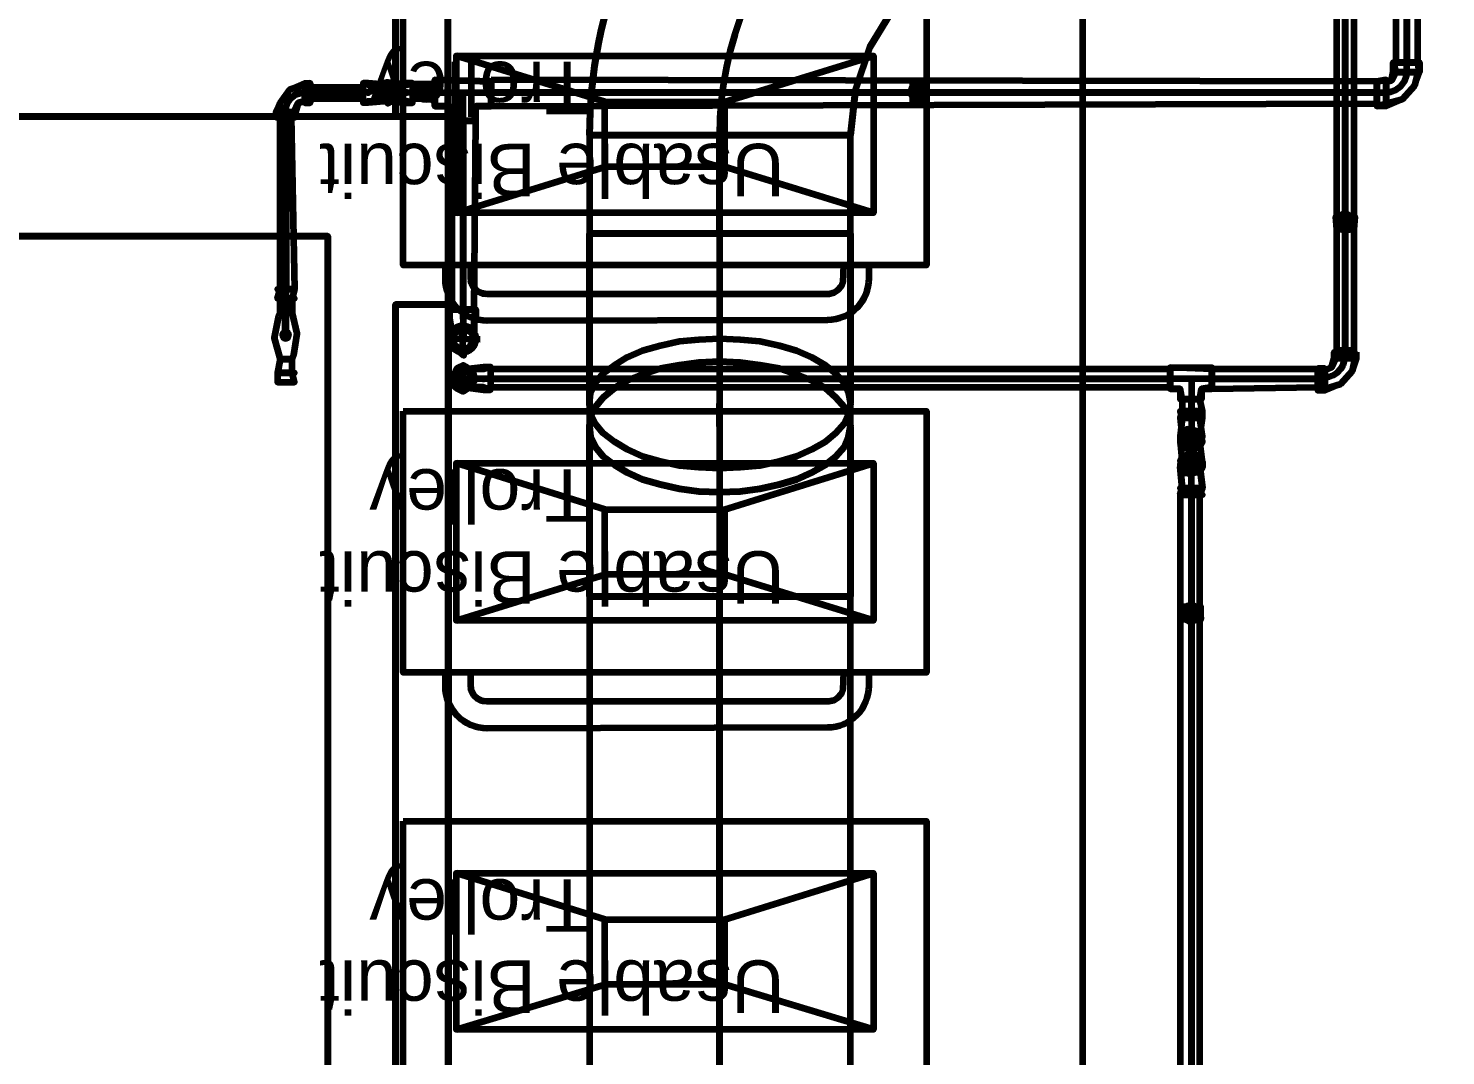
# Model space of a CAD drawing. Extents: x 0 to 1153, y 0 to 816.
# Drawn here: x 525.7 to 543.25, y 415.79 to 428.52 of the extents above; entities that cross this region are included whole.
import ezdxf

# ---------------------------------------------------------------- set-up
doc = ezdxf.new("R2010")
doc.units = 0
doc.header["$MEASUREMENT"] = 0
for name, color, linetype in [('Arch', 7, 'Continuous'), ('Hatch', 7, 'Continuous'), ('HVAC', 7, 'Continuous'), ('PIPE', 7, 'Continuous')]:
    doc.layers.add(name, color=color, linetype=linetype)
doc.styles.add('Arial', font='arial.ttf')

msp = doc.modelspace()

# ---------------------------------------------------------------- linework, layer by layer
at = {"layer": 'Arch', "color": 11, "linetype": 'Continuous', "lineweight": 211}
msp.add_line((538.755, 361.77), (538.755, 717.391), dxfattribs=at)
for points in [[(680.413, 571.108), (495.131, 571.108), (495.131, 427.429), (530.892, 427.429), (530.892, 390.377), (680.413, 390.377), (680.413, 438.446), (651.859, 438.446), (651.859, 484.897), (680.413, 484.897), (680.413, 571.108), (495.131, 571.108), (495.131, 427.429), (530.892, 427.429), (530.892, 390.377), (680.413, 390.377), (680.413, 438.446), (653.267, 438.446), (680.413, 438.446), (651.859, 438.446), (651.859, 484.897), (680.413, 484.897), (680.413, 571.108), (494.39, 571.108)], [(530.246, 436.615), (530.246, 427.429), (530.246, 436.615), (530.246, 437.261), (530.246, 436.615), (530.892, 436.615), (634.365, 436.615), (635.011, 436.615), (635.011, 437.261), (635.011, 436.615)], [(496.327, 427.429), (496.327, 425.947), (529.41, 425.947), (529.41, 391.276), (530.902, 391.276), (530.902, 425.947), (530.902, 390.377), (530.902, 425.947), (530.892, 427.429), (530.902, 427.429), (496.327, 427.429), (494.845, 427.429)], [(529.41, 425.947), (529.41, 392.25), (495.131, 392.25), (495.131, 425.947), (529.41, 425.947), (529.41, 392.25), (495.131, 392.25), (495.131, 425.947), (529.41, 425.947), (529.41, 390.313), (495.131, 390.313), (495.131, 425.947), (529.41, 425.947), (529.41, 390.313), (495.131, 390.313), (495.131, 425.947)], [(529.41, 390.377), (496.327, 390.377), (496.327, 425.947), (529.41, 425.947), (529.41, 390.377), (496.327, 390.377), (496.327, 425.947), (529.41, 425.947), (529.41, 390.377), (496.327, 390.377), (496.327, 425.947), (529.41, 425.947), (529.41, 390.377), (530.902, 390.377), (529.41, 390.377), (529.41, 425.947)], [(530.246, 425.101), (530.246, 388.885), (530.246, 425.101), (530.902, 425.101), (530.902, 388.885), (530.902, 425.101)]]:
    msp.add_lwpolyline(points, close=True, dxfattribs=at)
for points in [[(496.327, 483.701), (496.327, 427.429), (530.246, 427.429), (530.902, 427.429), (530.902, 425.947), (530.902, 427.429), (498.274, 427.429), (498.274, 425.947), (498.274, 391.245), (499.756, 391.245), (499.756, 425.947), (529.41, 425.947), (496.327, 425.947), (496.327, 427.429), (494.845, 427.429), (494.845, 388.885), (496.327, 388.885), (680.413, 388.885)], [(530.892, 427.429), (530.892, 436.615), (530.892, 427.429)]]:
    msp.add_lwpolyline(points, dxfattribs=at)
at = {"layer": 'Hatch', "color": 251, "linetype": 'Continuous', "lineweight": 211}
for p, q in [((530.998, 428.18), (536.162, 428.18)), ((534.321, 427.609), (534.321, 426.805)), ((536.162, 426.233), (530.998, 426.233)), ((530.998, 423.132), (536.162, 423.132)), ((534.321, 422.561), (534.321, 421.756)), ((536.162, 421.185), (530.998, 421.185)), ((530.998, 418.052), (536.162, 418.052)), ((534.321, 417.481), (534.321, 416.676)), ((536.162, 416.116), (530.998, 416.116))]:
    msp.add_line(p, q, dxfattribs=at)
for points in [[(530.341, 428.826), (536.818, 428.826), (536.818, 425.588), (530.341, 425.588)], [(530.341, 423.778), (536.818, 423.778), (536.818, 420.539), (530.341, 420.539)], [(530.341, 418.698), (536.818, 418.698), (536.818, 415.47), (530.341, 415.47)]]:
    msp.add_lwpolyline(points, close=True, dxfattribs=at)
for points in [[(532.839, 427.609), (534.321, 427.609), (536.162, 428.18), (536.162, 426.233), (534.321, 426.805), (532.839, 426.805), (532.839, 427.609), (530.998, 428.18), (530.998, 426.233), (532.839, 426.805)], [(535.792, 425.588), (535.786, 425.377), (535.762, 425.32), (535.723, 425.275), (535.672, 425.243), (535.612, 425.228), (531.379, 425.228), (531.326, 425.233), (531.27, 425.257), (531.215, 425.308), (531.187, 425.362), (531.178, 425.424), (531.178, 425.588)], [(531.373, 425.228), (531.311, 425.238), (531.258, 425.266), (531.215, 425.308), (531.187, 425.362), (531.18, 425.392)], [(532.839, 422.561), (534.321, 422.561), (536.162, 423.132), (536.162, 421.185), (534.321, 421.756), (532.839, 421.756), (532.839, 422.561), (530.998, 423.132), (530.998, 421.185), (532.839, 421.756)], [(535.792, 420.539), (535.786, 420.328), (535.762, 420.272), (535.723, 420.227), (535.672, 420.195), (535.612, 420.18), (531.379, 420.179), (531.326, 420.185), (531.27, 420.209), (531.215, 420.26), (531.187, 420.313), (531.178, 420.375), (531.178, 420.539)], [(531.373, 420.179), (531.311, 420.189), (531.258, 420.217), (531.215, 420.26), (531.187, 420.313), (531.18, 420.344)], [(532.839, 417.481), (534.321, 417.481), (536.162, 418.052), (536.162, 416.116), (534.321, 416.676), (532.839, 416.676), (532.839, 417.481), (530.998, 418.052), (530.998, 416.116), (532.839, 416.676)]]:
    msp.add_lwpolyline(points, dxfattribs=at)
for points in [[(530.86, 425.588), (530.86, 425.424, 0.41417), (531.379, 424.9), (535.596, 424.91, 0.414204), (536.11, 425.424), (536.109, 425.588)], [(530.86, 420.539), (530.86, 420.375, 0.414204), (531.379, 419.851), (535.596, 419.862, 0.414237), (536.109, 420.375), (536.109, 420.539)]]:
    msp.add_lwpolyline(points, format="xyb", dxfattribs=at)
at = {"layer": 'HVAC', "color": 6, "linetype": 'Continuous', "lineweight": 211}
msp.add_line((534.257, 425.979), (534.257, 423.873), dxfattribs=at)
for points in [[(536.416, 428.773), (536.12, 428.286), (535.94, 427.757), (535.877, 427.196), (532.649, 427.196, -0.414574), (538.459, 433.017, 0.414574), (532.649, 427.196, -0.414574), (538.459, 433.017)], [(538.459, 431.398, 0.41421), (534.257, 427.196), (534.257, 425.979), (534.257, 427.196), (535.877, 427.196), (532.649, 427.196), (534.257, 427.196)]]:
    msp.add_lwpolyline(points, format="xyb", dxfattribs=at)
for points in [[(536.416, 428.773), (536.12, 428.286), (535.94, 427.757), (535.877, 427.196), (532.649, 427.196), (534.257, 427.196), (535.877, 427.196), (532.649, 427.196), (534.257, 427.196), (535.877, 427.196), (535.94, 427.757), (536.12, 428.286), (536.416, 428.773)], [(535.877, 403.278), (535.877, 421.481), (535.877, 423.587), (535.877, 423.873), (535.877, 425.979), (535.877, 427.196), (532.649, 427.196), (532.649, 425.979), (535.877, 425.979), (535.877, 423.873), (535.877, 425.979), (532.649, 425.979), (532.649, 423.873), (532.649, 423.587), (532.659, 423.714), (532.723, 423.831), (532.818, 423.947), (532.956, 424.064), (533.114, 424.159), (533.305, 424.233), (533.527, 424.307), (533.76, 424.349), (534.003, 424.381), (534.257, 424.392), (534.511, 424.381), (534.755, 424.349), (534.998, 424.307), (535.21, 424.233), (535.4, 424.159), (535.57, 424.064), (535.697, 423.947), (535.802, 423.831), (535.855, 423.714), (535.877, 423.587), (535.877, 421.481), (535.877, 423.587), (535.855, 423.46), (535.802, 423.333), (535.697, 423.217), (535.57, 423.111), (535.4, 423.016), (535.21, 422.931), (534.998, 422.868), (534.755, 422.815), (534.511, 422.783), (534.257, 422.772), (534.003, 422.783), (533.76, 422.815), (533.527, 422.868), (533.305, 422.931), (533.114, 423.016), (532.956, 423.111), (532.818, 423.217), (532.723, 423.333), (532.659, 423.46), (532.649, 423.587), (532.659, 423.46), (532.723, 423.333), (532.818, 423.217), (532.956, 423.111), (533.114, 423.016), (533.305, 422.931), (533.527, 422.868), (533.76, 422.815), (534.003, 422.783), (534.257, 422.772), (534.511, 422.783), (534.755, 422.815), (534.998, 422.868), (535.21, 422.931), (535.4, 423.016), (535.57, 423.111), (535.697, 423.217), (535.802, 423.333), (535.855, 423.46), (535.877, 423.587), (535.855, 423.714), (535.802, 423.619), (535.697, 423.503), (535.57, 423.397), (535.4, 423.302), (535.21, 423.217), (534.998, 423.153), (534.755, 423.1), (534.511, 423.079), (534.257, 423.069), (534.003, 423.079), (533.76, 423.1), (533.527, 423.153), (533.305, 423.217), (533.114, 423.302), (532.956, 423.397), (532.818, 423.503), (532.723, 423.619), (532.659, 423.746), (532.649, 423.873), (532.659, 424), (532.723, 424.127), (532.818, 424.243), (532.956, 424.349), (533.114, 424.445), (533.305, 424.529), (533.527, 424.593), (533.76, 424.646), (534.003, 424.667), (534.257, 424.677), (534.511, 424.667), (534.755, 424.646), (534.998, 424.593), (535.21, 424.529), (535.4, 424.445), (535.57, 424.349), (535.697, 424.243), (535.802, 424.127), (535.855, 424), (535.877, 423.873), (535.855, 423.746), (535.802, 423.831), (535.697, 423.947), (535.57, 424.064), (535.4, 424.159), (535.21, 424.233), (534.998, 424.307), (534.755, 424.349), (534.511, 424.381), (534.257, 424.392), (534.003, 424.381), (533.76, 424.349), (533.527, 424.307), (533.305, 424.233), (533.114, 424.159), (532.956, 424.064), (532.818, 423.947), (532.723, 423.831), (532.659, 423.714), (532.649, 423.587), (532.649, 421.481), (532.649, 403.278)], [(535.877, 425.979), (532.649, 425.979), (535.877, 425.979)], [(534.257, 423.587), (534.257, 423.873), (534.257, 423.587), (534.257, 421.481), (534.257, 403.278), (534.257, 421.481)]]:
    msp.add_lwpolyline(points, dxfattribs=at)
for points in [[(532.659, 424), (532.723, 424.127), (532.818, 424.243), (532.956, 424.349), (533.114, 424.445), (533.305, 424.529), (533.527, 424.593), (533.76, 424.646), (534.003, 424.667), (534.257, 424.677), (534.511, 424.667), (534.755, 424.646), (534.998, 424.593), (535.21, 424.529), (535.4, 424.445), (535.57, 424.349), (535.697, 424.243), (535.802, 424.127), (535.855, 424), (535.877, 423.873), (535.855, 423.746), (535.802, 423.619), (535.697, 423.503), (535.57, 423.397), (535.4, 423.302), (535.21, 423.217), (534.998, 423.153), (534.755, 423.1), (534.511, 423.079), (534.257, 423.069), (534.003, 423.079), (533.76, 423.1), (533.527, 423.153), (533.305, 423.217), (533.114, 423.302), (532.956, 423.397), (532.818, 423.503), (532.723, 423.619), (532.659, 423.746), (532.649, 423.873), (532.649, 425.979), (535.877, 425.979), (532.649, 425.979), (535.877, 425.979), (532.649, 425.979), (532.649, 423.873), (532.659, 424), (532.723, 424.127), (532.818, 424.243), (532.956, 424.349), (533.114, 424.445), (533.305, 424.529), (533.527, 424.593), (533.76, 424.646), (534.003, 424.667), (534.257, 424.677), (534.511, 424.667), (534.755, 424.646), (534.998, 424.593), (535.21, 424.529), (535.4, 424.445), (535.57, 424.349), (535.697, 424.243), (535.802, 424.127), (535.855, 424), (535.877, 423.873), (535.855, 423.746), (535.802, 423.619), (535.697, 423.503), (535.57, 423.397), (535.4, 423.302), (535.21, 423.217), (534.998, 423.153), (534.755, 423.1), (534.511, 423.079), (534.257, 423.069), (534.003, 423.079), (533.76, 423.1), (533.527, 423.153), (533.305, 423.217), (533.114, 423.302), (532.956, 423.397), (532.818, 423.503), (532.723, 423.619), (532.659, 423.746), (532.649, 423.873), (532.659, 424), (532.723, 424.127), (532.818, 424.243), (532.956, 424.349), (533.114, 424.445), (533.305, 424.529), (533.527, 424.593), (533.76, 424.646), (534.003, 424.667), (534.257, 424.677), (534.511, 424.667), (534.755, 424.646), (534.998, 424.593), (535.21, 424.529), (535.4, 424.445), (535.57, 424.349), (535.697, 424.243), (535.802, 424.127), (535.855, 424), (535.877, 423.873), (535.855, 423.746), (535.802, 423.619), (535.697, 423.503), (535.57, 423.397), (535.4, 423.302), (535.21, 423.217), (534.998, 423.153), (534.755, 423.1), (534.511, 423.079), (534.257, 423.069), (534.003, 423.079), (533.76, 423.1), (533.527, 423.153), (533.305, 423.217), (533.114, 423.302), (532.956, 423.397), (532.818, 423.503), (532.723, 423.619), (532.659, 423.746), (532.649, 423.873)], [(532.649, 421.481), (535.877, 421.481), (532.649, 421.481), (535.877, 421.481), (532.649, 421.481), (532.649, 423.587), (532.659, 423.714), (532.723, 423.831), (532.818, 423.947), (532.956, 424.064), (533.114, 424.159), (533.305, 424.233), (533.527, 424.307), (533.76, 424.349), (534.003, 424.381), (534.257, 424.392), (534.511, 424.381), (534.755, 424.349), (534.998, 424.307), (535.21, 424.233), (535.4, 424.159), (535.57, 424.064), (535.697, 423.947), (535.802, 423.831), (535.855, 423.714), (535.877, 423.587), (535.855, 423.46), (535.802, 423.333), (535.697, 423.217), (535.57, 423.111), (535.4, 423.016), (535.21, 422.931), (534.998, 422.868), (534.755, 422.815), (534.511, 422.783), (534.257, 422.772), (534.003, 422.783), (533.76, 422.815), (533.527, 422.868), (533.305, 422.931), (533.114, 423.016), (532.956, 423.111), (532.818, 423.217), (532.723, 423.333), (532.659, 423.46), (532.649, 423.587), (532.659, 423.714), (532.723, 423.831), (532.818, 423.947), (532.956, 424.064), (533.114, 424.159), (533.305, 424.233), (533.527, 424.307), (533.76, 424.349), (534.003, 424.381), (534.257, 424.392), (534.511, 424.381), (534.755, 424.349), (534.998, 424.307), (535.21, 424.233), (535.4, 424.159), (535.57, 424.064), (535.697, 423.947), (535.802, 423.831), (535.855, 423.714), (535.877, 423.587), (535.855, 423.46), (535.802, 423.333), (535.697, 423.217), (535.57, 423.111), (535.4, 423.016), (535.21, 422.931), (534.998, 422.868), (534.755, 422.815), (534.511, 422.783), (534.257, 422.772), (534.003, 422.783), (533.76, 422.815), (533.527, 422.868), (533.305, 422.931), (533.114, 423.016), (532.956, 423.111), (532.818, 423.217), (532.723, 423.333), (532.659, 423.46), (532.649, 423.587), (532.649, 421.481), (535.877, 421.481), (532.649, 421.481), (535.877, 421.481)]]:
    msp.add_lwpolyline(points, close=True, dxfattribs=at)
at = {"layer": 'PIPE', "color": 3, "linetype": 'Continuous', "lineweight": 211}
for p, q in [((529.844, 427.651), (529.844, 427.789)), ((530.458, 427.789), (530.458, 427.651)), ((531.082, 427.376), (531.082, 427.725)), ((528.955, 427.418), (528.817, 427.418)), ((531.22, 425.037), (530.945, 425.037)), ((531.421, 424.296), (531.421, 424.074)), ((528.786, 424.138), (528.997, 424.138)), ((540.353, 424.18), (539.835, 424.18)), ((540.12, 423.238), (540.099, 423.249)), ((540.205, 421.195), (539.983, 421.195))]:
    msp.add_line(p, q, dxfattribs=at)
for points in [[(542.142, 564.981), (542.11, 424.529), (542.142, 424.434), (542.142, 424.508), (541.898, 424.529), (541.898, 564.981)], [(542.004, 564.981), (542.004, 424.529), (542.004, 564.981)], [(542.629, 435.017), (542.629, 428.096), (542.925, 428.096), (542.925, 427.979), (542.904, 428.096), (542.925, 435.017)], [(542.766, 435.017), (542.766, 428.096), (542.766, 435.017)], [(542.396, 427.725), (542.507, 427.725), (542.569, 427.733), (542.626, 427.754), (542.69, 427.801), (542.737, 427.866), (542.759, 427.922), (542.766, 427.979), (542.766, 428.096)], [(542.766, 427.985), (542.759, 427.922), (542.737, 427.866), (542.69, 427.801), (542.626, 427.754), (542.569, 427.733), (542.549, 427.729)], [(542.629, 428.096), (542.904, 428.096), (542.629, 428.096), (542.904, 428.096), (542.597, 428.096), (542.925, 428.096)], [(530.458, 427.725), (530.113, 427.705), (530.131, 427.654), (530.182, 427.672), (530.236, 427.673), (530.151, 427.588), (530.151, 427.852), (530.384, 427.821), (530.458, 427.842), (530.384, 427.842), (530.151, 427.821), (530.182, 427.768), (529.844, 427.725), (529.188, 427.725), (529.844, 427.725)], [(529.188, 427.651), (529.188, 427.789), (529.188, 427.651), (529.844, 427.651), (529.844, 427.789), (529.188, 427.789)], [(530.67, 427.789), (530.67, 427.651), (530.733, 427.609), (530.67, 427.651), (530.67, 427.789), (530.733, 427.831), (530.67, 427.789), (530.458, 427.789), (530.458, 427.651), (530.67, 427.651)], [(531.431, 427.556), (531.431, 427.863), (531.431, 427.556), (531.431, 427.863), (531.431, 427.556), (531.431, 427.863), (530.733, 427.884), (531.431, 427.863), (531.431, 427.556), (531.241, 427.556), (531.22, 427.376), (530.945, 427.376), (530.945, 425.037), (531.241, 425.037), (531.241, 424.931), (531.22, 425.037), (531.241, 427.376), (531.241, 427.556), (531.431, 427.556), (542.396, 427.588), (542.396, 427.863), (542.512, 427.884), (542.396, 427.863), (531.431, 427.884)], [(531.22, 427.376), (530.945, 427.376), (531.22, 427.376), (530.945, 427.376), (530.913, 427.556), (530.733, 427.556), (530.733, 427.884), (530.733, 427.556), (530.913, 427.556), (530.945, 427.376), (531.241, 427.376), (530.913, 427.376)], [(530.733, 427.884), (530.733, 427.556), (530.733, 427.884)], [(536.734, 427.821), (536.734, 427.62), (536.734, 427.821), (536.734, 427.62), (536.734, 427.821), (536.757, 427.769), (536.774, 427.716), (536.725, 427.683), (536.682, 427.719), (536.734, 427.821), (536.681, 427.735), (536.728, 427.683), (536.682, 427.719), (536.734, 427.821), (536.762, 427.764), (536.771, 427.709), (536.717, 427.684), (536.681, 427.731), (536.734, 427.821), (536.771, 427.753), (536.759, 427.695), (536.757, 427.769), (536.734, 427.821), (536.818, 427.777), (536.829, 427.722), (536.81, 427.671), (536.734, 427.62), (536.663, 427.654), (536.633, 427.699), (536.631, 427.755), (536.657, 427.802), (536.734, 427.821), (536.757, 427.769), (536.774, 427.716), (536.725, 427.683), (536.682, 427.719), (536.734, 427.821), (536.685, 427.749), (536.695, 427.697), (536.675, 427.645), (536.734, 427.62), (536.675, 427.645), (536.639, 427.684), (536.628, 427.739), (536.647, 427.79), (536.734, 427.821), (536.794, 427.807), (536.824, 427.762), (536.826, 427.707), (536.8, 427.66), (536.734, 427.62), (536.728, 427.683), (536.682, 427.719), (536.734, 427.821), (536.762, 427.764), (536.771, 427.709), (536.762, 427.764), (536.734, 427.821), (536.818, 427.777), (536.829, 427.722), (536.81, 427.671), (536.734, 427.62), (536.663, 427.654), (536.633, 427.699), (536.631, 427.755), (536.657, 427.802), (536.734, 427.821), (536.757, 427.769), (536.774, 427.716), (536.725, 427.683), (536.682, 427.719), (536.734, 427.821), (536.685, 427.749), (536.695, 427.697), (536.675, 427.645), (536.734, 427.62), (536.675, 427.645), (536.639, 427.684), (536.628, 427.739), (536.647, 427.79), (536.734, 427.821), (536.8, 427.802), (536.734, 427.821), (536.639, 427.777), (536.681, 427.725), (536.805, 427.796), (536.828, 427.747), (536.821, 427.692), (536.788, 427.65), (536.734, 427.62), (536.814, 427.678), (536.829, 427.731), (536.814, 427.784), (536.734, 427.821), (536.649, 427.863), (536.818, 427.863), (536.818, 427.577), (536.649, 427.577), (536.818, 427.62), (536.818, 427.863), (536.649, 427.863), (536.649, 427.577), (536.818, 427.62), (536.818, 427.821), (536.649, 427.863), (536.818, 427.863), (536.649, 427.863), (536.649, 427.577), (536.818, 427.62), (536.649, 427.577), (536.818, 427.588), (536.649, 427.577), (536.818, 427.577), (536.818, 427.863), (536.649, 427.863), (536.818, 427.863), (536.649, 427.863), (536.649, 427.577), (536.649, 427.863)], [(542.396, 427.588), (542.396, 427.863), (542.396, 427.588), (542.396, 427.863), (542.396, 427.556), (542.396, 427.884)], [(528.881, 427.487), (528.888, 427.545), (528.907, 427.597), (528.951, 427.656), (529.01, 427.699), (529.062, 427.718), (529.08, 427.722)], [(529.188, 427.725), (529.119, 427.725), (529.062, 427.718), (529.01, 427.699), (528.951, 427.656), (528.907, 427.597), (528.888, 427.545), (528.892, 427.482), (528.892, 427.418)], [(529.908, 427.725), (529.908, 427.725), (529.908, 427.725)], [(530.384, 427.725), (530.384, 427.725), (530.384, 427.725)], [(530.67, 427.725), (530.458, 427.725), (530.67, 427.725), (530.733, 427.725), (531.431, 427.725), (542.396, 427.725), (531.431, 427.725)], [(528.892, 425.291), (528.892, 427.418), (528.892, 425.291)], [(531.093, 424.667), (531.082, 425.037), (531.082, 427.376), (531.082, 425.037)], [(541.888, 426.191), (541.898, 426.032), (541.888, 426.191), (541.898, 426.032), (541.888, 426.191), (541.898, 426.032), (541.888, 426.191), (542.078, 426.191), (542.11, 426.032), (542.121, 426.191), (542.11, 426.032), (541.974, 426.082), (541.954, 426.137), (542.003, 426.17), (542.045, 426.133), (542.021, 426.08), (541.965, 426.088), (541.92, 426.117), (542.099, 426.122), (542.11, 426.032), (542.045, 426.033), (541.991, 426.022), (541.898, 426.032), (541.906, 426.083), (541.9, 426.138), (541.888, 426.191), (541.967, 426.217), (542.023, 426.22), (542.07, 426.193), (542.098, 426.138), (542.047, 426.122), (542.01, 426.076), (541.957, 426.1), (541.968, 426.158), (542.024, 426.163), (541.965, 426.156), (541.888, 426.191), (541.898, 426.122), (541.888, 426.191), (541.953, 426.211), (542.007, 426.222), (542.058, 426.203), (542.092, 426.161), (542.098, 426.106), (542.11, 426.032), (542.031, 426.027), (541.975, 426.024), (541.898, 426.032), (541.9, 426.106), (541.951, 426.122), (541.988, 426.168), (542.041, 426.144), (542.033, 426.088), (541.977, 426.08), (542.033, 426.088), (542.11, 426.032), (542.099, 426.122), (542.11, 426.032), (542.045, 426.033), (541.991, 426.022), (541.898, 426.032), (541.906, 426.083), (541.9, 426.138), (541.888, 426.191), (541.967, 426.217), (542.023, 426.22), (542.07, 426.193), (542.098, 426.138), (542.047, 426.122), (542.01, 426.076), (541.957, 426.1), (541.968, 426.158), (542.024, 426.163), (541.965, 426.156), (541.888, 426.191), (541.898, 426.122), (541.888, 426.191), (541.953, 426.211), (542.007, 426.222), (542.058, 426.203), (542.092, 426.161), (542.098, 426.106), (542.11, 426.032), (542.015, 426.023), (541.96, 426.029), (541.898, 426.032), (541.899, 426.114), (541.96, 426.029), (542.015, 426.023), (542.11, 426.032), (542.089, 426.106), (542.092, 426.161), (542.045, 426.211), (541.991, 426.222), (541.94, 426.203), (541.888, 426.191), (542.11, 426.191), (541.888, 426.191), (541.898, 426.032), (542.11, 426.032), (542.11, 426.191), (542.11, 426.032), (541.898, 426.032), (541.888, 426.191), (542.078, 426.191), (542.11, 426.032), (542.121, 426.191), (542.11, 426.032), (541.898, 426.032)], [(541.92, 426.106), (542.089, 426.106), (541.92, 426.106), (542.089, 426.106), (541.98, 426.078), (541.92, 426.106), (541.968, 426.158), (542.024, 426.163), (541.92, 426.106), (541.988, 426.168), (542.089, 426.106), (541.98, 426.078), (541.98, 426.078), (541.977, 426.08)], [(528.786, 425.175), (528.997, 425.175), (528.786, 425.175)], [(531.294, 424.667), (530.955, 424.672), (530.931, 424.597), (530.98, 424.54), (531.038, 424.513), (531.093, 424.466), (531.063, 424.836), (531.128, 424.794), (531.17, 424.766), (531.199, 424.724), (531.209, 424.672), (531.199, 424.621), (531.17, 424.579), (531.128, 424.55), (531.077, 424.54), (531.025, 424.55), (530.983, 424.579), (530.955, 424.672), (530.975, 424.742), (531.025, 424.794), (530.975, 424.742), (530.955, 424.672), (530.966, 424.593), (531.082, 424.529), (531.156, 424.561), (531.22, 424.667), (531.22, 424.931), (531.22, 424.667), (531.188, 424.752), (531.082, 424.804), (530.975, 424.742), (530.955, 424.672), (530.913, 424.931), (530.913, 425.037), (530.913, 424.931), (530.955, 424.672), (530.975, 424.742), (531.013, 424.823), (531.063, 424.836), (531.013, 424.823), (530.97, 424.797), (530.975, 424.742), (530.955, 424.672), (530.945, 424.575), (530.98, 424.54), (531.025, 424.516), (531.077, 424.508), (531.129, 424.516), (531.174, 424.54), (531.209, 424.575), (531.233, 424.62), (531.241, 424.672), (531.233, 424.724), (531.209, 424.769), (531.174, 424.805), (531.129, 424.828), (531.077, 424.836), (531.129, 424.828), (531.184, 424.797), (531.228, 424.736), (531.24, 424.686), (531.236, 424.633), (531.209, 424.575), (531.152, 424.526), (531.09, 424.509), (531.141, 424.521), (531.184, 424.548), (531.223, 424.597), (531.24, 424.659), (531.236, 424.712), (531.216, 424.759), (531.184, 424.797), (531.141, 424.823), (531.09, 424.836), (531.038, 424.831), (530.991, 424.812), (530.975, 424.742), (530.955, 424.672), (530.937, 424.586), (530.97, 424.548), (531.013, 424.521), (531.063, 424.509), (530.966, 424.593), (530.955, 424.672), (530.975, 424.742), (531.082, 424.804), (531.188, 424.752), (531.22, 424.667), (531.156, 424.561), (531.082, 424.529), (531.025, 424.516), (530.97, 424.548), (530.926, 424.608), (530.955, 424.672), (530.975, 424.742), (531.002, 424.818), (531.063, 424.836), (531.013, 424.823), (530.97, 424.797), (530.975, 424.742), (530.955, 424.672), (530.937, 424.586), (530.97, 424.548), (531.013, 424.521), (531.063, 424.509), (531.116, 424.513), (531.163, 424.533), (531.202, 424.565), (531.228, 424.608), (531.24, 424.659), (531.236, 424.712), (531.216, 424.759), (531.184, 424.797), (531.141, 424.823), (531.09, 424.836), (531.184, 424.797), (531.228, 424.736), (531.24, 424.686), (531.236, 424.633), (531.209, 424.575), (531.152, 424.526), (531.09, 424.509), (531.141, 424.521), (531.184, 424.548), (531.223, 424.597), (531.24, 424.659), (531.236, 424.712), (531.216, 424.759), (531.184, 424.797), (531.141, 424.823), (531.09, 424.836), (531.038, 424.831), (530.991, 424.812), (530.975, 424.742), (530.955, 424.672), (530.937, 424.586), (530.97, 424.548), (531.013, 424.521), (531.063, 424.509), (531.025, 424.55), (530.97, 424.594), (530.955, 424.672), (530.975, 424.742), (531.035, 424.798), (530.975, 424.742), (530.955, 424.672), (530.959, 424.611), (530.991, 424.572), (531.045, 424.544), (531.098, 424.542), (531.147, 424.56), (531.184, 424.594), (531.205, 424.64), (531.207, 424.694), (531.189, 424.742), (531.155, 424.779), (531.109, 424.801), (531.181, 424.766), (531.213, 424.714), (531.219, 424.661), (531.2, 424.602), (531.148, 424.555), (531.088, 424.54), (531.036, 424.55), (530.981, 424.594), (530.955, 424.672), (530.97, 424.611), (531.001, 424.572), (531.056, 424.544), (531.109, 424.542), (531.166, 424.565), (531.2, 424.602), (531.218, 424.651), (531.216, 424.704), (531.194, 424.75), (531.157, 424.785), (531.109, 424.803), (531.056, 424.801), (530.975, 424.742), (530.975, 424.742), (530.955, 424.672)], [(542.004, 424.529), (541.99, 424.408), (541.973, 424.349), (541.944, 424.297), (541.903, 424.253), (541.854, 424.22), (541.797, 424.198), (541.74, 424.18), (541.666, 424.18), (540.353, 424.18), (541.666, 424.18)], [(541.898, 424.529), (542.11, 424.529), (541.898, 424.529), (542.11, 424.529), (541.867, 424.508), (542.142, 424.508)], [(541.994, 424.45), (541.99, 424.408), (541.993, 424.429)], [(528.966, 424.423), (528.817, 424.423), (528.966, 424.423)], [(530.966, 424.185), (530.978, 424.236), (531.059, 424.295), (531.112, 424.291), (531.156, 424.264), (531.182, 424.22), (531.187, 424.167), (531.167, 424.12), (531.128, 424.087), (531.077, 424.074), (531.026, 424.087), (530.987, 424.12), (530.966, 424.185), (531.005, 424.101), (531.059, 424.076), (531.112, 424.08), (531.167, 424.12), (531.219, 424.174), (531.179, 424.229), (531.128, 424.284), (531.077, 424.296), (531.026, 424.284), (530.978, 424.236), (531.011, 424.312), (531.082, 424.349), (531.17, 424.294), (531.204, 424.251), (531.219, 424.197), (531.213, 424.14), (531.185, 424.092), (531.143, 424.058), (531.082, 424.021), (531.032, 424.05), (530.984, 424.077), (530.95, 424.12), (530.966, 424.185), (530.978, 424.236), (530.966, 424.185), (530.978, 424.236), (531.021, 424.317), (531.082, 424.349), (531.133, 424.317), (531.178, 424.286), (531.209, 424.241), (531.22, 424.185), (531.209, 424.13), (531.178, 424.084), (531.133, 424.054), (531.082, 424.021), (531.021, 424.054), (530.976, 424.084), (530.945, 424.13), (530.966, 424.185), (530.978, 424.236), (531.082, 424.296), (531.178, 424.243), (531.188, 424.18), (531.146, 424.085), (531.082, 424.074), (530.987, 424.127), (530.966, 424.185), (530.978, 424.236), (531.059, 424.295), (531.112, 424.291), (531.156, 424.264), (531.182, 424.22), (531.187, 424.167), (531.167, 424.12), (531.128, 424.087), (531.077, 424.074), (531.026, 424.087), (530.987, 424.12), (530.966, 424.185), (531.005, 424.101), (531.059, 424.076), (531.112, 424.08), (531.167, 424.12), (531.219, 424.174), (531.179, 424.229), (531.128, 424.284), (531.077, 424.296), (531.026, 424.284), (530.978, 424.236), (531.011, 424.312), (531.082, 424.349), (531.17, 424.294), (531.204, 424.251), (531.219, 424.197), (531.213, 424.14), (531.185, 424.092), (531.143, 424.058), (531.082, 424.021), (531.032, 424.05), (530.984, 424.077), (530.95, 424.12), (530.966, 424.185), (530.978, 424.236), (530.966, 424.185), (530.978, 424.236), (531.021, 424.317), (531.082, 424.349), (531.133, 424.317), (531.178, 424.286), (531.209, 424.241), (531.22, 424.185), (531.209, 424.13), (531.17, 424.077), (531.082, 424.021), (531.002, 424.064), (530.962, 424.101), (530.966, 424.185), (530.95, 424.12), (531.002, 424.064), (531.082, 424.021), (531.17, 424.077), (531.209, 424.13), (531.241, 424.18), (530.966, 424.185), (530.978, 424.236), (531.082, 424.296), (531.336, 424.328), (531.421, 424.328), (531.336, 424.296), (531.082, 424.296), (531.178, 424.243), (531.188, 424.18), (531.146, 424.085), (531.082, 424.074), (531.336, 424.042), (531.421, 424.042), (531.336, 424.074), (531.082, 424.074), (530.987, 424.127), (530.966, 424.185), (530.978, 424.236), (531.059, 424.295), (531.112, 424.291), (531.156, 424.264), (531.182, 424.22), (531.187, 424.167), (531.167, 424.12), (531.128, 424.087), (531.077, 424.074), (531.026, 424.087), (530.987, 424.12), (530.966, 424.185), (531.005, 424.101), (531.032, 424.05), (531.082, 424.021), (531.082, 424.349)], [(539.835, 424.296), (539.835, 424.074), (539.835, 424.296), (539.835, 424.074), (539.835, 424.296), (539.835, 424.074), (539.835, 424.296), (531.421, 424.296), (531.421, 424.074), (539.835, 424.074)], [(540.205, 394.568), (540.205, 422.741), (540.237, 422.825), (540.205, 423.09), (540.237, 423.143), (540.205, 423.407), (540.237, 423.46), (540.205, 423.693), (540.237, 423.778), (540.205, 423.926), (540.226, 424.053), (540.353, 424.053), (541.666, 424.074), (541.75, 424.032), (541.666, 424.032), (541.666, 424.296), (540.353, 424.296), (539.835, 424.318), (540.353, 424.318), (540.353, 424.074), (540.226, 424.053), (540.226, 423.926), (539.983, 423.926), (539.983, 423.778), (539.962, 423.693), (539.983, 423.46), (539.962, 423.407), (539.983, 423.143), (539.962, 423.09), (539.983, 422.825), (539.962, 422.741), (539.962, 394.568)], [(540.353, 424.296), (540.353, 424.074), (540.353, 424.296), (540.353, 424.074), (540.353, 424.318), (540.353, 424.053)], [(541.666, 424.032), (541.666, 424.307), (541.666, 424.032), (541.666, 424.307), (541.666, 424.032), (541.666, 424.307), (541.75, 424.307), (541.666, 424.307)], [(531.421, 424.18), (539.835, 424.18), (531.421, 424.18), (531.082, 424.18)], [(531.336, 424.18), (531.336, 424.18), (531.336, 424.18)], [(540.099, 424.18), (540.099, 423.926), (540.099, 423.778), (540.099, 423.926), (539.983, 423.926), (539.962, 424.053), (539.835, 424.053), (539.962, 424.053), (539.962, 423.926), (540.226, 423.926), (540.099, 423.926)], [(540.226, 423.926), (539.962, 423.926), (540.226, 423.926), (539.962, 423.926)], [(540.046, 423.312), (540.142, 423.312), (540.195, 423.333), (540.237, 423.397), (540.205, 423.46), (540.173, 423.524), (540.173, 423.524), (540.046, 423.556), (539.993, 423.534), (539.962, 423.482), (539.993, 423.397), (539.993, 423.333), (539.962, 423.386), (540.015, 423.492), (540.173, 423.524), (540.205, 423.439), (540.173, 423.524), (540.237, 423.471), (540.142, 423.386), (540.015, 423.407), (540.099, 423.365), (540.015, 423.407), (539.983, 423.45), (540.015, 423.524), (540.173, 423.524), (540.226, 423.439), (540.173, 423.376), (540.12, 423.365), (540.173, 423.376), (540.237, 423.397), (540.173, 423.524), (539.993, 423.534), (539.962, 423.439), (539.962, 423.386), (539.993, 423.333), (540.046, 423.312), (540.142, 423.312), (540.195, 423.333), (540.237, 423.397), (540.205, 423.46), (540.173, 423.524), (540.173, 423.524), (540.046, 423.556), (540.015, 423.492), (540.173, 423.524), (540.015, 423.492), (539.983, 423.407), (540.015, 423.46), (540.173, 423.524), (540.131, 423.482), (540.184, 423.46), (540.205, 423.397), (540.184, 423.46), (540.131, 423.482), (540.015, 423.46), (539.962, 423.386), (539.993, 423.333), (540.046, 423.312), (539.993, 423.376), (540.046, 423.312), (540.142, 423.312), (540.237, 423.407), (540.205, 423.46), (540.237, 423.693), (540.237, 423.778), (540.099, 423.778), (539.983, 423.778), (540.173, 423.778), (539.962, 423.778), (539.983, 423.693), (539.962, 423.46), (539.962, 423.407), (540.046, 423.376), (540.12, 423.365), (540.237, 423.397), (540.205, 423.46), (540.173, 423.524), (540.015, 423.524), (539.983, 423.482), (540.015, 423.407), (540.099, 423.365), (540.195, 423.429), (540.237, 423.471), (540.173, 423.524), (540.205, 423.439), (540.173, 423.524), (540.099, 423.545)], [(539.962, 423.778), (540.099, 423.778), (540.237, 423.778), (539.962, 423.778), (540.173, 423.778)], [(540.099, 423.778), (540.099, 423.693), (540.205, 423.693), (539.962, 423.693), (540.237, 423.693), (539.983, 423.693), (540.099, 423.693), (540.237, 423.693), (539.983, 423.693), (540.099, 423.693), (539.962, 423.693), (540.237, 423.693), (540.099, 423.693), (540.099, 423.407)], [(540.173, 423.227), (540.099, 423.249), (539.993, 423.217), (539.962, 423.164), (539.993, 423.079), (540.078, 423.005), (540.142, 423.016), (540.205, 423.111), (540.195, 423.048), (540.142, 423.016), (540.078, 423.005), (540.142, 423.016), (540.195, 423.048), (540.205, 423.111), (540.173, 423.175), (540.237, 423.153), (540.173, 423.227), (540.195, 423.164), (540.237, 423.1), (540.237, 423.153), (540.237, 423.079), (540.195, 423.016), (540.195, 423.069), (540.195, 423.016), (540.142, 423.016), (540.078, 423.005), (539.983, 423.069), (540.004, 423.132), (539.962, 423.069), (540.004, 423.132), (540.057, 423.164), (540.12, 423.185), (540.067, 423.185), (540.015, 423.175), (539.962, 423.122), (539.962, 423.069), (540.015, 423.026), (540.078, 423.005), (540.142, 423.016), (540.195, 423.069), (540.237, 423.153), (540.173, 423.227), (540.099, 423.249), (539.993, 423.217), (539.962, 423.164), (539.993, 423.079), (540.057, 423.069), (539.993, 423.111), (539.983, 423.164), (540.036, 423.217), (540.099, 423.249), (540.173, 423.227), (540.205, 423.164), (540.205, 423.09), (540.237, 422.825), (540.205, 422.741), (539.962, 422.741), (539.983, 422.825), (539.962, 423.09), (540.057, 423.069), (540.142, 423.069), (540.237, 423.143), (540.195, 423.111), (540.173, 423.175), (540.099, 423.143), (540.099, 423.407), (540.099, 423.143), (540.173, 423.175), (540.237, 423.1), (540.237, 423.153), (540.173, 423.175), (540.12, 423.185), (540.067, 423.185), (540.015, 423.175), (539.972, 423.122), (539.962, 423.069), (539.993, 423.016), (540.078, 423.005), (540.142, 423.016), (540.078, 423.005), (539.983, 423.1), (540.057, 423.164), (540.142, 423.164), (540.205, 423.111), (540.226, 423.058), (540.142, 423.016), (540.078, 423.005)], [(540.099, 422.741), (540.099, 422.825), (540.205, 422.825), (539.962, 422.825), (540.237, 422.825), (539.983, 422.825), (540.099, 422.825), (540.237, 422.825), (539.983, 422.825), (540.099, 422.825), (539.962, 422.825), (540.237, 422.825), (540.099, 422.825), (540.099, 423.143)], [(540.015, 423.026), (539.983, 423.1), (540.004, 423.132)], [(540.205, 423.111), (540.195, 423.048), (540.152, 423.016)], [(540.205, 422.741), (539.983, 422.741), (540.099, 422.741), (540.205, 422.741), (540.099, 422.741), (539.983, 422.741), (540.237, 422.741), (539.962, 422.741)], [(540.099, 394.568), (540.099, 422.741), (540.099, 394.568)]]:
    msp.add_lwpolyline(points, dxfattribs=at)
for points in [[(542.512, 427.588), (542.512, 427.863), (542.512, 427.556), (542.512, 427.884), (542.512, 427.588), (542.713, 427.641), (542.862, 427.81), (542.925, 427.979), (542.597, 427.979), (542.904, 427.979), (542.629, 427.979), (542.576, 427.874), (542.512, 427.863), (542.512, 427.588), (542.512, 427.884), (542.512, 427.556), (542.512, 427.863), (542.576, 427.874), (542.597, 427.979), (542.597, 428.096), (542.629, 427.979), (542.904, 427.979), (542.862, 427.81), (542.713, 427.641), (542.512, 427.556), (542.396, 427.556)], [(542.904, 427.979), (542.629, 427.979), (542.925, 427.979), (542.597, 427.979)], [(529.124, 427.821), (529.124, 427.62), (529.124, 427.842), (529.124, 427.598), (529.124, 427.821), (528.934, 427.757), (528.817, 427.598), (528.765, 427.482), (529.008, 427.482), (528.796, 427.482), (528.987, 427.482), (529.04, 427.598), (529.124, 427.62), (529.124, 427.821), (529.124, 427.598), (529.124, 427.842), (529.124, 427.598), (529.188, 427.598), (529.124, 427.62), (529.04, 427.598), (529.008, 427.482), (529.008, 427.418), (528.987, 427.482), (528.765, 427.482), (528.765, 427.418), (528.796, 427.482), (528.817, 427.598), (528.934, 427.757), (529.124, 427.842), (529.188, 427.842)], [(529.188, 427.598), (529.188, 427.842), (529.188, 427.598), (529.188, 427.842)], [(530.246, 427.731), (530.231, 427.678), (530.192, 427.641), (530.137, 427.63), (530.086, 427.65), (530.053, 427.692), (530.046, 427.747), (530.069, 427.796), (530.114, 427.826), (530.17, 427.828), (530.222, 427.796), (530.246, 427.739), (530.246, 427.739), (530.222, 427.796), (530.17, 427.828), (530.114, 427.826), (530.06, 427.784), (530.024, 427.731), (530.037, 427.787), (530.074, 427.829), (530.126, 427.851), (530.184, 427.846), (530.232, 427.817), (530.261, 427.769), (530.266, 427.711), (530.244, 427.659), (530.202, 427.623), (530.146, 427.609), (530.09, 427.623), (530.047, 427.659), (530.025, 427.711), (530.024, 427.731), (530.037, 427.675), (530.09, 427.623), (530.146, 427.609), (530.202, 427.623), (530.254, 427.675), (530.267, 427.731), (530.254, 427.675), (530.217, 427.632), (530.165, 427.611), (530.107, 427.615), (530.06, 427.645), (530.03, 427.692), (530.025, 427.75), (530.047, 427.803), (530.09, 427.839), (530.146, 427.852), (530.202, 427.839), (530.244, 427.803), (530.266, 427.75), (530.267, 427.741), (530.236, 427.778), (530.246, 427.725), (530.204, 427.641), (530.151, 427.62), (530.066, 427.673), (530.056, 427.725), (530.098, 427.8), (530.151, 427.821), (530.246, 427.731), (530.231, 427.678), (530.192, 427.641), (530.137, 427.63), (530.086, 427.65), (530.053, 427.692), (530.046, 427.747), (530.069, 427.796), (530.114, 427.826), (530.17, 427.828), (530.222, 427.796), (530.246, 427.739), (530.246, 427.739), (530.222, 427.796), (530.17, 427.828), (530.114, 427.826), (530.06, 427.784), (530.024, 427.731), (530.037, 427.787), (530.074, 427.829), (530.126, 427.851), (530.184, 427.846), (530.232, 427.817), (530.261, 427.769), (530.266, 427.711), (530.244, 427.659), (530.202, 427.623), (530.146, 427.609), (530.09, 427.623), (530.047, 427.659), (530.025, 427.711), (530.024, 427.731), (530.037, 427.675), (530.09, 427.623), (530.146, 427.609), (530.202, 427.623), (530.254, 427.675), (530.267, 427.731), (530.254, 427.675), (530.217, 427.632), (530.165, 427.611), (530.107, 427.615), (530.06, 427.645), (530.03, 427.692), (530.025, 427.75), (530.047, 427.803), (530.09, 427.839), (530.146, 427.852), (530.202, 427.839), (530.244, 427.803), (530.266, 427.75), (530.267, 427.741), (530.236, 427.778), (530.246, 427.725), (530.204, 427.641), (530.151, 427.62), (529.908, 427.598), (529.844, 427.598), (529.908, 427.62), (530.151, 427.62), (530.066, 427.673), (530.056, 427.725), (530.098, 427.8), (530.151, 427.821), (529.908, 427.842), (529.844, 427.842), (529.908, 427.821), (530.151, 427.821), (530.246, 427.731), (530.231, 427.678), (530.192, 427.641), (530.137, 427.63), (530.086, 427.65), (530.053, 427.692), (530.046, 427.747), (530.069, 427.796), (530.114, 427.826), (530.17, 427.828), (530.222, 427.796), (530.246, 427.739), (530.246, 427.739), (530.222, 427.796), (530.17, 427.828), (530.114, 427.826), (530.06, 427.784), (530.024, 427.731), (530.037, 427.787), (530.074, 427.829), (530.126, 427.851), (530.184, 427.846), (530.232, 427.817), (530.261, 427.769), (530.266, 427.711), (530.244, 427.659), (530.202, 427.623), (530.146, 427.609), (530.09, 427.623), (530.047, 427.659), (530.025, 427.711), (530.024, 427.731), (530.037, 427.675), (530.09, 427.623), (530.146, 427.609), (530.202, 427.623), (530.254, 427.675), (530.267, 427.731), (530.254, 427.675), (530.217, 427.632), (530.165, 427.611), (530.107, 427.615), (530.06, 427.645), (530.03, 427.692), (530.025, 427.75), (530.047, 427.803), (530.09, 427.839), (530.146, 427.852), (530.202, 427.839), (530.244, 427.803), (530.266, 427.75), (530.267, 427.741), (530.246, 427.725), (530.236, 427.673), (530.151, 427.62), (530.098, 427.641), (530.056, 427.725), (530.066, 427.778), (530.151, 427.821), (530.204, 427.8), (530.246, 427.731), (530.231, 427.678), (530.192, 427.641), (530.137, 427.63), (530.086, 427.65), (530.053, 427.692), (530.046, 427.747), (530.069, 427.796), (530.114, 427.826), (530.17, 427.828), (530.222, 427.796), (530.246, 427.739), (530.246, 427.739), (530.222, 427.796), (530.17, 427.828), (530.114, 427.826), (530.06, 427.784), (530.024, 427.731), (530.037, 427.787), (530.074, 427.829), (530.126, 427.851), (530.184, 427.846), (530.232, 427.817), (530.261, 427.769), (530.266, 427.711), (530.244, 427.659), (530.202, 427.623), (530.146, 427.609), (530.09, 427.623), (530.047, 427.659), (530.025, 427.711), (530.024, 427.731), (530.037, 427.675), (530.09, 427.623), (530.146, 427.609), (530.202, 427.623), (530.254, 427.675), (530.267, 427.731), (530.254, 427.675), (530.217, 427.632), (530.165, 427.611), (530.107, 427.615), (530.06, 427.645), (530.03, 427.692), (530.025, 427.75), (530.047, 427.803), (530.09, 427.839), (530.146, 427.852), (530.202, 427.839), (530.244, 427.803), (530.266, 427.75), (530.267, 427.741), (530.238, 427.81), (530.184, 427.846), (530.126, 427.851), (530.074, 427.829), (530.033, 427.778), (530.056, 427.725), (530.098, 427.641), (530.151, 427.62), (530.384, 427.598), (530.458, 427.598), (530.384, 427.62), (530.193, 427.619), (530.236, 427.673), (530.246, 427.725), (530.204, 427.8), (530.151, 427.821), (530.077, 427.731), (530.09, 427.771), (530.124, 427.796), (530.167, 427.796), (530.204, 427.767), (530.214, 427.725), (530.198, 427.686), (530.162, 427.664), (530.119, 427.667), (530.105, 427.675), (530.14, 427.662), (530.19, 427.678), (530.214, 427.725), (530.198, 427.775), (530.146, 427.8), (530.167, 427.792), (530.181, 427.774), (530.181, 427.751), (530.165, 427.731), (530.149, 427.726), (530.101, 427.678), (530.079, 427.714), (530.078, 427.72), (530.093, 427.686), (530.146, 427.651), (530.124, 427.658), (530.11, 427.679), (530.11, 427.7), (530.124, 427.718), (530.143, 427.725), (530.129, 427.721), (530.077, 427.725), (530.066, 427.778), (530.024, 427.725)], [(528.796, 427.482), (528.987, 427.482), (528.765, 427.482), (529.008, 427.482)], [(528.786, 424.254), (528.997, 424.254), (528.817, 424.254), (528.966, 424.254), (528.786, 424.254), (528.786, 424.138), (528.997, 424.138), (528.966, 424.254), (528.966, 424.423), (528.987, 424.476), (529.029, 424.741), (528.966, 425.005), (528.817, 425.005), (528.817, 425.175), (528.966, 425.175), (528.786, 425.175), (528.817, 425.291), (528.817, 427.418), (528.955, 427.418), (528.997, 425.291), (528.966, 425.175), (528.966, 425.005), (528.817, 425.005), (528.796, 424.953), (528.743, 424.688), (528.817, 424.423)], [(529.008, 427.418), (528.765, 427.418), (529.008, 427.418), (528.765, 427.418)], [(528.881, 425.535), (528.881, 425.535), (528.892, 424.995), (528.892, 425.016), (528.881, 425.016), (528.881, 425.037), (528.892, 425.016), (528.881, 424.995), (528.881, 425.016), (528.886, 424.709), (528.877, 424.712), (528.871, 424.72), (528.871, 424.73), (528.878, 424.739), (528.88, 424.74), (528.886, 424.709), (528.877, 424.712), (528.871, 424.72), (528.871, 424.73), (528.878, 424.739), (528.88, 424.74), (528.892, 424.74), (528.899, 424.734), (528.902, 424.725), (528.899, 424.715), (528.89, 424.71), (528.879, 424.711), (528.872, 424.719), (528.871, 424.729), (528.877, 424.738), (528.885, 424.741), (528.886, 424.709), (528.877, 424.712), (528.871, 424.72), (528.871, 424.73), (528.878, 424.739), (528.888, 424.741), (528.897, 424.737), (528.902, 424.729), (528.901, 424.719), (528.894, 424.711), (528.888, 424.709), (528.886, 424.741), (528.896, 424.738), (528.902, 424.729), (528.901, 424.719), (528.894, 424.711), (528.884, 424.709), (528.874, 424.715), (528.87, 424.724), (528.873, 424.733), (528.881, 424.74), (528.891, 424.74), (528.9, 424.733), (528.902, 424.724), (528.898, 424.715), (528.89, 424.71), (528.88, 424.71), (528.872, 424.718), (528.871, 424.728), (528.876, 424.737), (528.885, 424.741), (528.895, 424.739), (528.901, 424.73), (528.901, 424.72), (528.895, 424.712), (528.888, 424.709), (528.886, 424.688), (528.864, 424.695), (528.85, 424.716), (528.852, 424.739), (528.869, 424.758), (528.892, 424.762), (528.912, 424.751), (528.923, 424.731), (528.919, 424.708), (528.901, 424.691), (528.889, 424.688), (528.914, 424.701), (528.892, 424.752), (528.86, 424.741), (528.849, 424.72), (528.86, 424.688), (528.892, 424.677), (528.913, 424.688), (528.923, 424.72), (528.913, 424.741), (528.892, 424.73), (528.892, 425.016), (528.892, 425.535), (528.881, 424.73)], [(528.817, 425.291), (528.955, 425.291), (528.786, 425.291), (528.997, 425.291)], [(528.881, 424.73), (528.892, 424.74), (528.899, 424.734), (528.902, 424.725), (528.899, 424.715), (528.886, 424.709)], [(541.888, 424.434), (542.121, 424.434), (541.867, 424.434), (542.142, 424.434), (541.888, 424.434), (541.835, 424.318), (541.75, 424.286), (541.75, 424.053), (541.75, 424.307), (541.75, 424.053), (541.951, 424.116), (542.089, 424.275), (542.142, 424.434), (541.867, 424.434), (542.121, 424.434), (541.888, 424.434), (542.121, 424.434), (542.089, 424.275), (541.951, 424.116), (541.75, 424.032), (541.75, 424.286), (541.835, 424.318), (541.867, 424.434), (541.867, 424.508)], [(541.75, 424.286), (541.75, 424.053), (541.75, 424.307), (541.75, 424.032)], [(540.216, 421.354), (539.983, 421.354), (539.983, 421.195), (539.983, 421.354), (540.205, 421.354), (540.205, 421.354), (540.216, 421.195), (540.216, 421.195), (540.205, 421.354), (540.173, 421.354), (540.173, 421.195), (540.173, 421.195), (539.983, 421.195), (539.983, 421.195), (539.983, 421.354), (539.983, 421.195), (540.015, 421.354), (540.025, 421.195), (540.015, 421.354), (540.173, 421.354), (540.173, 421.195), (540.216, 421.195), (540.216, 421.354), (540.205, 421.354), (540.173, 421.195), (540.058, 421.244), (540.046, 421.271), (540.053, 421.3), (540.079, 421.32), (540.109, 421.32), (540.134, 421.3), (540.141, 421.271), (540.13, 421.244), (540.105, 421.229), (540.075, 421.231), (540.052, 421.253), (540.046, 421.271), (540.015, 421.28), (540.195, 421.275), (540.179, 421.222), (540.14, 421.186), (540.086, 421.175), (540.035, 421.194), (540.001, 421.236), (539.995, 421.291), (540.018, 421.34), (540.062, 421.37), (540.118, 421.372), (540.165, 421.346), (540.193, 421.291), (540.194, 421.283), (540.193, 421.291), (540.142, 421.275), (540.132, 421.247), (540.105, 421.229), (540.075, 421.231), (540.052, 421.253), (540.047, 421.283), (540.063, 421.311), (540.09, 421.322), (540.119, 421.315), (540.139, 421.29), (540.141, 421.279), (540.112, 421.319), (540.06, 421.309), (540.008, 421.328), (539.993, 421.275), (540.008, 421.328), (540.048, 421.364), (540.102, 421.375), (540.153, 421.356), (540.187, 421.314), (540.193, 421.259), (540.17, 421.209), (540.126, 421.179), (540.07, 421.177), (540.023, 421.204), (539.995, 421.259), (539.994, 421.267), (539.995, 421.259), (540.046, 421.275), (540.056, 421.303), (540.079, 421.32), (540.109, 421.32), (540.134, 421.3), (540.141, 421.271), (540.132, 421.247), (540.105, 421.229), (540.075, 421.231), (540.052, 421.253), (540.046, 421.271), (540.075, 421.231), (540.128, 421.241), (540.179, 421.222), (540.195, 421.275), (540.179, 421.222), (540.14, 421.186), (540.086, 421.175), (540.035, 421.194), (540.001, 421.236), (539.995, 421.291), (540.018, 421.34), (540.062, 421.37), (540.118, 421.372), (540.165, 421.346), (540.193, 421.291), (540.194, 421.283), (540.193, 421.291), (540.142, 421.275), (540.132, 421.247), (540.105, 421.229), (540.075, 421.231), (540.052, 421.253), (540.047, 421.283), (540.063, 421.311), (540.09, 421.322), (540.119, 421.315), (540.139, 421.29), (540.141, 421.279), (540.112, 421.319), (540.06, 421.309), (540.008, 421.328), (539.993, 421.275), (540.008, 421.328), (540.048, 421.364), (540.102, 421.375), (540.153, 421.356), (540.187, 421.314), (540.193, 421.259), (540.165, 421.204), (540.11, 421.176), (540.055, 421.182), (540.013, 421.215), (539.994, 421.267), (539.995, 421.259), (540.023, 421.204), (540.078, 421.176), (540.133, 421.182), (540.183, 421.229), (540.173, 421.28), (540.131, 421.312), (540.005, 421.229), (540.055, 421.182), (540.11, 421.176), (540.165, 421.204), (540.216, 421.195), (540.205, 421.354), (540.216, 421.195), (539.983, 421.195), (539.983, 421.354)], [(540.015, 421.27), (540.173, 421.27), (540.015, 421.27), (540.015, 421.28), (540.142, 421.275), (540.132, 421.247), (540.105, 421.229), (540.075, 421.231), (540.052, 421.253), (540.047, 421.283), (540.063, 421.311), (540.09, 421.322), (540.119, 421.315), (540.139, 421.29), (540.141, 421.279), (540.098, 421.322), (540.046, 421.275), (540.056, 421.303), (540.079, 421.32), (540.109, 421.32), (540.134, 421.3), (540.141, 421.271), (540.13, 421.244), (540.105, 421.229), (540.058, 421.244)]]:
    msp.add_lwpolyline(points, close=True, dxfattribs=at)
for p in [(536.734, 427.821), (529.844, 427.725), (529.844, 427.725), (529.908, 427.725), (530.384, 427.725), (530.458, 427.725), (530.458, 427.725), (531.082, 425.037), (531.082, 425.037), (531.082, 424.931), (531.082, 424.931), (528.881, 424.73), (528.892, 424.73), (531.082, 424.18), (531.336, 424.18), (531.421, 424.18), (531.421, 424.18)]:
    msp.add_point(p, dxfattribs=at)

# ---------------------------------------------------------------- texts
at = {"layer": 'Hatch', "color": 251, "linetype": 'Continuous', "lineweight": 211, "style": 'Arial'}
for s, height, p in [('Trolley', 0.6505, (532.649, 428.106)), ('Usable Biscuit', 0.65049, (535.062, 427.09)), ('Trolley', 0.6505, (532.649, 423.058)), ('Usable Biscuit', 0.65049, (535.062, 422.042)), ('Trolley', 0.6505, (532.649, 417.978)), ('Usable Biscuit', 0.65049, (535.062, 416.973))]:
    msp.add_text(s, height=height, rotation=180, dxfattribs=at).set_placement(p)

doc.saveas('drawing.dxf')
